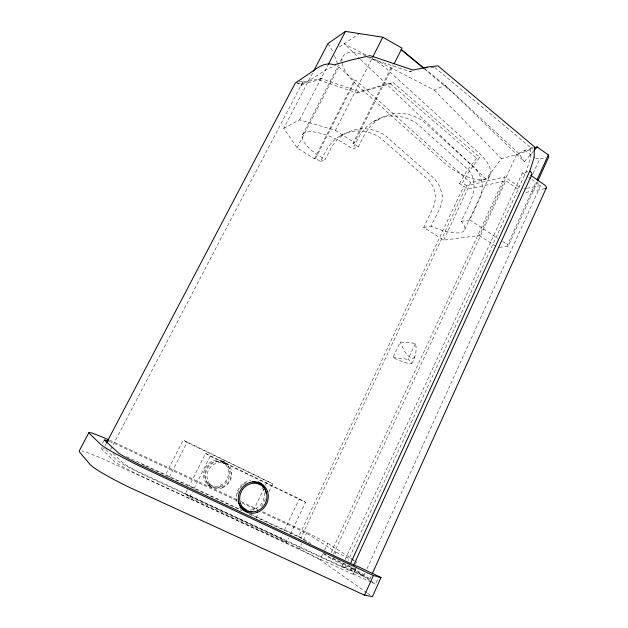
<?xml version="1.0" encoding="UTF-8"?>
<svg xmlns="http://www.w3.org/2000/svg" width="628" height="628" viewBox="0 0 628 628"><rect width="100%" height="100%" fill="white"/><g stroke="black" fill="none" stroke-linecap="round" stroke-linejoin="round"><path stroke-width="0.47" stroke-dasharray="3.14 2.35" d="M464.838 229.322L490.484 174.301C491.685 165.768 484.824 158.963 479.345 153.381L386.322 68.688L379.022 62.831L369.397 57.195M434.717 67.377L530.817 147.69L530.409 158.437L526.021 172.017L348.116 560.631M411.764 363.439C415.603 357.411 417.055 350.306 415.477 343.312L400.279 342.001L393.018 357.489A17.176 2.779 25.2 0 0 409.739 363.683A17.176 2.779 25.2 0 0 408.027 359.334L415.477 343.312M296.298 82.001L301.385 85.392L303.3 80.996L303.889 81.412L308.85 81.098L321.246 78.579L359.483 91.712L392.955 82.409L479.745 157.361L469.587 170.526L462.475 182.834L459.547 183.525L463.707 186.39A5.597 2.025 24 0 0 470.89 188.565L505.854 180.778L519.089 189.86M371.925 582.486L375.473 584.119L379.029 576.214M369.876 579.032L371.085 576.355M499.401 247.299L508.13 246.396L537.466 181.767M343.398 563.261L342.174 565.938L363.455 575.782L364.962 573.231M366.988 568.764L540.543 185.503L531.751 179.373M351.06 570.923L352.685 567.359M533.062 173.477L539.554 159.245L545.967 157.659M369.9 580.405L353.171 569.258L353.933 567.602M355.44 564.282L356.578 561.793L353.289 559.681M355.856 568.787L353.431 574.11L356.516 566.809M508.13 246.396L507.589 244.692L536.257 181.594M113.048 453.479L123.261 463.134A18.118 1.342 25.9 0 0 142.823 473.748L344.858 567.759L346.491 564.195M105.779 449.522L116.784 460.136A25.371 1.876 25.9 0 0 144.275 475.058L347.692 569.667L349.317 566.103M347.692 569.667A6.892 0.471 26.9 0 0 350.393 570.318L352.018 566.754M345.039 559.697L522.418 172.881L527.905 171.601M312.603 72.989L283.762 128.293L297.075 147.8L314.447 158.876L315.578 158.421L320.461 161.537L325.296 152.015A44.619 39.941 75.4 0 1 380.121 137.642L428.869 180.338A23.142 20.324 79.6 0 1 432.951 208.001L423.712 227.407L443.658 240.139L479.321 235.516L516.64 154.582L524.553 150.351L532.67 148.169M333.437 554.234L505.854 180.778M353.171 569.258L332.447 559.658L333.225 557.986M335.148 553.81L335.917 552.145L309.847 535.197A9.114 0.502 26.6 0 0 302.296 531.225L260.596 511.718M366.878 592.706L320.084 559.901L322.925 553.794M324.543 550.301L327.785 543.314L306.927 532.379L262.52 511.608M331.105 552.601L504.794 176.939L520.69 187.866M461.07 221.339L469.807 219.926L479.714 198.652A25.434 21.847 80.2 0 0 475.325 168.273L422.84 120.992A49.157 43.136 76.3 0 0 363.565 136.378L358.321 146.842L352.826 148.969L347.59 145.547A34.893 11.665 27.4 0 0 305.224 132.539A34.893 11.665 27.4 0 0 320.154 156.576L325.092 159.74L329.983 150.108A45.169 40.341 75.5 0 1 385.356 135.601L434.576 178.854C437.119 182.324 439.867 185.794 440.832 190.088C446.233 202.954 435.51 214.839 431.193 226.19L432.629 226.873A33.394 10.613 24.7 0 0 461.918 222.171L461.07 221.339C468.174 206.463 481.598 185.755 468.614 170.015L416.654 123.402A48.497 42.68 76.2 0 0 358.015 138.647L352.826 148.969M443.658 240.139L470.615 182.772L486.111 179.145L501.34 158.641L519.27 153.884L532.787 148.655M320.084 559.901L299.234 548.746L301.668 543.573M303.285 540.127L306.927 532.379M250.792 514.308L298.732 536.54L463.707 186.39M306.637 541.885L300.883 538L466.651 185.7L504.794 176.939M187.45 489.557L185.299 493.859L189.617 497.423L286.501 542.435L288.55 538.11M290.591 533.784L305.483 502.322L299.321 498.828L205.56 453.416L189.177 486.111M286.501 542.435L280.622 538.204L282.278 534.703M284.358 530.33L299.321 498.828M256.106 518.194L258.234 513.775M261.641 506.718L265.479 498.773M268.886 491.708L272.717 483.772L183.148 440.047L165.415 474.996M253.359 510.407L263.862 488.71M265.542 485.232L267.638 480.899M189.617 497.423L192.247 492.156M194.005 488.647L210.215 456.195L205.56 453.416M358.321 146.842L353.03 143.365L392.579 64.708M353.03 143.365L354.412 142.807L393.269 65.493M169.419 477.084L187.011 442.348L183.148 440.047M283.762 128.293L299.564 119.877L335.43 130.357L372.184 58.114M314.447 158.876L354.325 80.729L355.55 80.046L470.615 182.772M315.578 158.421L355.55 80.046M297.075 147.8L338.814 66.89L338.147 65.163M302.429 134.989L338.633 64.849M340.423 61.387L342.66 57.062M299.564 119.877L327.918 65.233M110.583 449.617L303.3 80.996L298.049 81.75M102.458 443.344L103.793 440.801M104.994 445.801L105.904 444.067M459.547 183.525L466.62 171.287L476.699 158.209L479.745 157.361M533.58 151.089L524.341 161.726L445.04 85.259L425.407 69.268M414.833 356.83L413.616 358.125L412.078 358.423C405.5 355.731 403.066 347.959 400.279 342.001M339.293 46.99L359.412 33.574M301.385 85.392L327.628 68.884L335.674 65.587M297.036 83.634C305.161 82.943 313.914 82.197 321.246 78.579M318.985 79.968L357.026 92.991L359.483 91.712M367.286 57.336L409.903 71.647L411.458 70.854M357.026 92.991L390.302 83.744L392.955 82.409M370.135 57.117L434.231 90.071L445.04 85.259L519.27 153.884L524.341 161.726M339.874 136.103L344.709 134.007M373.629 121.439L379.351 118.951M320.461 161.537L325.092 159.74M540.543 185.503L527.418 188.18M530.817 147.69L532.607 147.211M409.903 71.647L411.748 71.262M523.721 188.926L526.492 188.369M545.088 188.651L526.963 192.184A6.005 2.276 22.4 0 1 525.903 192.254M423.712 227.407L431.491 226.143M430.839 67.855L433.752 67.494M393.018 357.489L408.027 359.334M535.566 158.138L539.554 159.245M365.912 55.641L356.045 52.595A34.1 15.504 36.5 0 0 341.899 61.434M299.234 548.746L102.278 458.628A43.944 3.658 25.8 0 0 81.836 451.022M353.297 573.89L371.038 582.077M350.393 570.318L366.674 577.846A6.798 0.455 27 0 0 369.154 578.412L355.275 569.211A6.555 0.424 26.9 0 0 351.868 567.265M126.503 456.666L239.252 508.955M141.826 464.265L144.487 465.497M145.374 465.913L242.086 510.745M249.183 514.034L300.883 538M332.659 558.19L346.57 564.65M185.299 493.859L280.622 538.204M236.709 500.563L117.86 445.079A26.831 1.625 25.9 0 0 108.503 441.146M242.016 503.044L256.169 509.653M335.917 552.145L350.55 558.983M351.413 559.383L353.996 560.592M236.764 499.566L111.486 441.037A43.756 2.661 25.9 0 0 109.719 440.252M241.207 501.639L258.077 509.536M298.732 536.54L305.114 539.852L311.519 544.138M187.011 442.348L272.717 483.772M210.215 456.195L305.483 502.322M365.802 54.887L344.152 43.756L359.766 58.647M222.995 461.219L224.903 462.318M222.43 462.357L224.808 463.747M466.651 185.7L462.475 182.834M327.785 543.314L352.465 559.155M479.321 235.516L495.414 245.988M469.807 219.926L497.941 238.373M502.769 241.529L507.589 244.692M335.43 130.357L354.412 142.807M370.701 580.939L375.473 584.119M323.444 553.26L329.048 557.052L350.071 566.809L363.753 575.915M323.632 553.684L332.447 559.658M342.174 565.938L344.858 567.759M208.52 483.568L210.804 485.138M207.695 484.557L209.509 485.813M522.418 172.881L527.858 176.672M528.635 177.214L530.974 178.831M367.67 593.264L370.049 594.936M524.553 150.351L534.781 157.581M424.426 69.009L450.763 91.052M390.302 83.744L476.699 158.209M338.814 66.89L354.325 80.729M360.472 59.322L486.111 179.145M434.231 90.071L501.34 158.641M327.926 43.607L332.816 51.308M334.481 55.641L337.809 64.299M342.299 63.216C343.924 72 350.542 78.783 356.704 84.796L444.781 163.272C452.898 170.243 462.349 175.746 472.703 178.588A32.609 14.287 32.3 0 0 490.484 174.301M353.431 574.11A10.37 0.73 27 0 1 350.377 573.136L137.132 474.116A29.037 2.206 25.9 0 1 114.783 461.941L100.237 447.568A26.878 1.884 25.9 0 1 104.57 448.651M262.276 487.509A14.444 13.266 -61.6 0 1 261.86 503.209A14.444 13.266 -61.6 0 1 247.872 509.912M237.604 493.702A14.444 13.266 -61.6 0 1 246.027 482.987M347.441 565.051A6.555 0.424 26.9 0 1 350.377 566.487M237.039 501.905A15.92 14.617 -61.7 0 1 250.8 480.655M222.461 487.014A12.89 11.751 -59 0 0 227.352 465.45A12.89 11.751 -59 0 0 207.311 473.324A12.89 11.751 -59 0 0 222.461 487.014M220.098 485.436A12.788 11.673 -58.8 0 0 224.95 464.053A12.788 11.673 -58.8 0 0 205.05 471.848A12.788 11.673 -58.8 0 0 220.098 485.436M220.42 486.606A14.067 12.835 -58.8 0 0 225.766 463.087A14.067 12.835 -58.8 0 0 203.872 471.652A14.067 12.835 -58.8 0 0 220.42 486.606M222.304 487.87A14.154 12.905 -58.9 0 0 227.689 464.194A14.154 12.905 -58.9 0 0 205.67 472.829A14.154 12.905 -58.9 0 0 222.304 487.87"/><path stroke-width="0.94" d="M350.542 563.426L529.789 171.185L534.13 157.518L534.397 146.732L437.904 65.814L427.213 67.118L413.012 70.069L370.151 55.625L349.827 60.367L334.159 64.872C324.503 61.34 316.308 68.758 308.85 73.853L295.262 83.061L106.36 443.195M108.503 441.146A26.831 1.625 25.9 0 0 104.232 439.953L119.155 453.542A28.99 1.908 26 0 0 141.52 465.568L354.043 565.09A10.354 0.628 26.9 0 0 357.065 566.126L381.008 577.485L372.435 596.6L364.554 595.187L129.949 487.642A47.492 4.294 25.8 0 1 93.18 467.208L90.291 464.744L79.387 451.815L79.277 450.818L88.98 432.504A43.756 2.661 25.9 0 1 108.848 439.867M372.294 573.678L546.368 187.866M364.554 595.187L373.409 575.531L381.008 577.485M537.866 180.888L548.723 156.984L548.37 154.935L537.183 146.96L534.475 147.682M353.493 565.577L531.916 174.403M537.066 179.82L548.37 154.935M394.141 63.758L402.006 48.12L382.813 37.225L345.463 31.4L327.926 43.607L313.505 71.262M372.632 57.242L382.813 37.225M328.365 64.362L345.463 31.4M534.185 150.398L537.183 146.96L534.546 147.98M424.85 68.295L427.213 67.118M373.409 575.531L140.743 466.643A47.281 3.116 26 0 1 103.895 446.791L100.896 444.561L89.192 433.296L88.98 432.504M401.245 49.596L423.9 68.044M401.237 49.604L423.68 68.389M246.168 509.52A14.444 13.266 -61.6 0 1 238.161 501.898M252.126 481.692A14.444 13.266 -61.6 0 1 260.039 484.84M529.789 171.185A6.288 2.504 22.2 0 1 530.676 175.243L544.343 184.773A6.217 2.418 21.8 0 1 545.088 188.651M258.304 481.927A15.92 14.617 -61.7 0 1 266.139 493.694M251.946 511.742A15.92 14.617 -61.7 0 1 239.841 507.071M257.299 510.902A14.577 13.376 -61.8 0 0 262.622 486.394A14.577 13.376 -61.8 0 0 240.006 495.327A14.577 13.376 -61.8 0 0 257.299 510.902M257.676 512.244A16.038 14.711 -61.8 0 0 263.54 485.287A16.038 14.711 -61.8 0 0 238.664 495.1A16.038 14.711 -61.8 0 0 257.676 512.244"/></g></svg>
